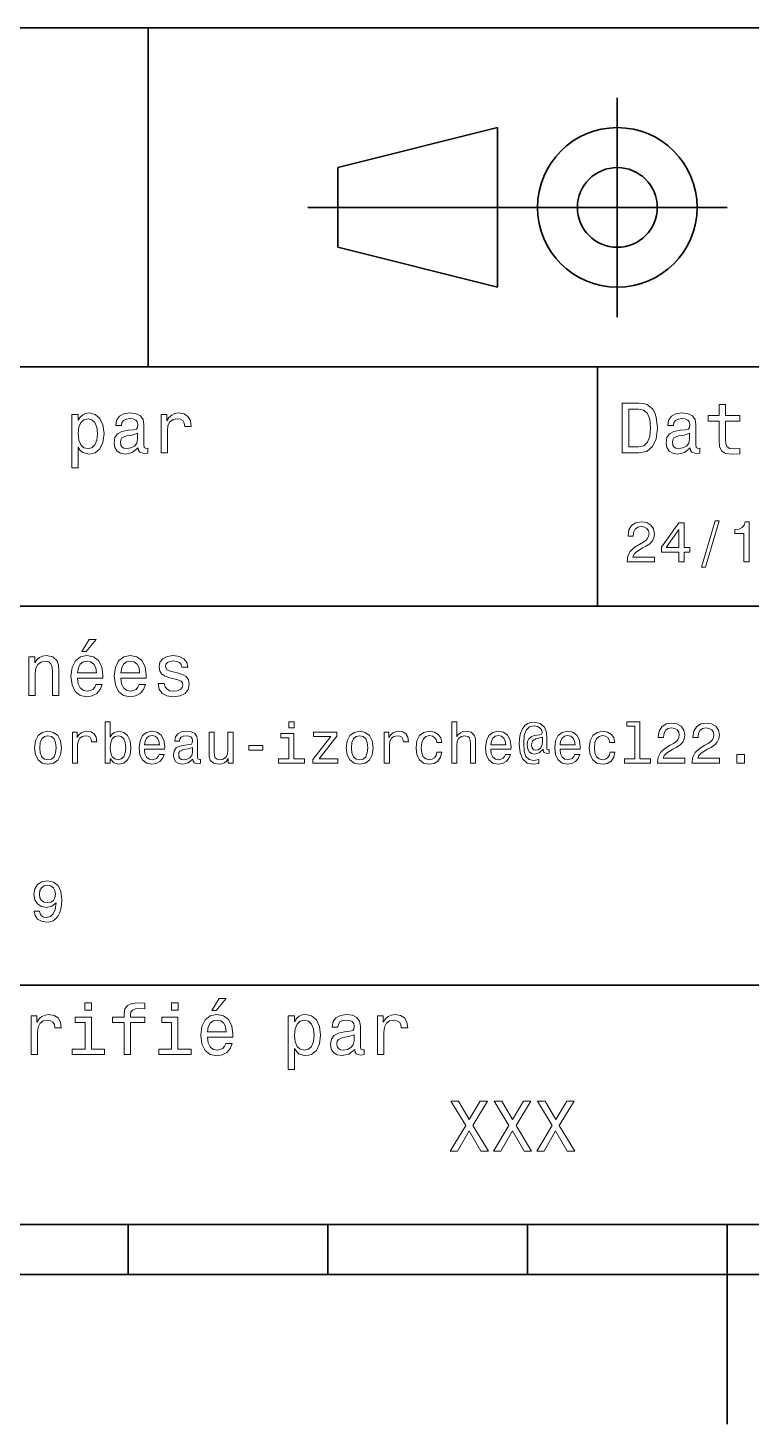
# Model space of a CAD drawing. Extents: x 0 to 297, y 0 to 210.
# Drawn here: x 113.5 to 149.7, y 0 to 70 of the extents above; entities that cross this region are included whole.
import ezdxf

# ---------------------------------------------------------------- set-up
doc = ezdxf.new("R2010")
doc.units = 0

msp = doc.modelspace()

# ---------------------------------------------------------------- linework, layer by layer
at = {"color": 7, "lineweight": 35}
for p, q in [((97, 70), (287, 70)), ((127.5, 61), (148.5, 61)), ((97, 53), (162, 53)), ((97, 41), (162, 41)), ((97, 22), (162, 22)), ((10, 10), (287, 10)), ((97, 10), (287, 10)), ((98.5, 7.5), (198.5, 7.5))]:
    msp.add_line(p, q, dxfattribs=at)
at = {"color": 7, "lineweight": 35, "ltscale": 0.425}
msp.add_line((119.5, 53), (119.5, 70), dxfattribs=at)
at = {"color": 7, "lineweight": 35, "ltscale": 0.275}
msp.add_line((143, 55.5), (143, 66.5), dxfattribs=at)
at = {"color": 7, "lineweight": 35, "ltscale": 0.206155}
for p, q in [((129, 63), (137, 65)), ((137, 57), (129, 59))]:
    msp.add_line(p, q, dxfattribs=at)
at = {"color": 7, "lineweight": 35, "ltscale": 0.2}
msp.add_line((137, 65), (137, 57), dxfattribs=at)
at = {"color": 7, "lineweight": 35, "ltscale": 0.1}
msp.add_line((129, 59), (129, 63), dxfattribs=at)
at = {"color": 7, "lineweight": 35, "ltscale": 0.3}
msp.add_line((142, 41), (142, 53), dxfattribs=at)
at = {"color": 7, "lineweight": 35, "ltscale": 0.0625}
for p, q in [((118.5, 10), (118.5, 7.5)), ((128.5, 10), (128.5, 7.5)), ((138.5, 10), (138.5, 7.5))]:
    msp.add_line(p, q, dxfattribs=at)
at = {"color": 7, "lineweight": 35, "ltscale": 0.25}
msp.add_line((148.5, 10), (148.5, 0), dxfattribs=at)
at = {"color": 7, "lineweight": 13}
for points in [[(144.080688, 51.190563), (143.248566, 51.190563), (143.248566, 48.690563), (144.080688, 48.690563), (144.473343, 48.769814), (144.765137, 49.011169), (144.945251, 49.40382), (145.010086, 49.940563), (144.952454, 50.488113), (144.880402, 50.70425), (144.779541, 50.877163), (144.487747, 51.111313), (144.296829, 51.168949)], [(148.100861, 50.289986), (148.100861, 49.320965), (148.122482, 49.007565), (148.223343, 48.791428), (148.425079, 48.665348), (148.767288, 48.62212), (149.141937, 48.640129), (149.141937, 48.913906), (148.868149, 48.892292), (148.619598, 48.921112), (148.486313, 49.011169), (148.42868, 49.162464), (148.417862, 49.375), (148.417862, 50.289986), (149.141937, 50.289986), (149.141937, 50.560158), (148.417862, 50.560158), (148.417862, 51.125721), (148.100861, 51.125721), (148.100861, 50.560158), (147.553314, 50.560158), (147.553314, 50.289986)], [(115.986313, 50.326012), (115.986313, 50.625), (115.669312, 50.625), (115.669312, 47.941284), (115.986313, 47.941284), (115.986313, 48.98595), (116.097984, 48.816643), (116.22406, 48.704971), (116.541069, 48.62212), (116.843658, 48.690563), (117.081413, 48.895893), (117.236313, 49.2201), (117.293945, 49.659584), (117.236313, 50.095463), (117.081413, 50.41967), (116.843658, 50.621399), (116.541069, 50.693443), (116.368156, 50.671829), (116.220459, 50.603386), (116.094383, 50.488113)], [(116.48703, 48.9067), (116.274498, 48.953533), (116.119598, 49.097622), (116.022339, 49.331772), (115.989914, 49.659584), (116.022339, 49.983791), (116.119598, 50.217941), (116.274498, 50.358429), (116.48703, 50.408863), (116.681557, 50.358429), (116.836456, 50.21434), (116.933716, 49.98019), (116.969742, 49.659584), (116.933716, 49.335377), (116.836456, 49.097622), (116.681557, 48.953533)], [(119.005043, 48.942726), (119.005043, 48.931919), (119.023056, 48.809441), (119.077087, 48.722984), (119.304031, 48.654541), (119.480545, 48.683357), (119.480545, 48.928314), (119.4049, 48.917507), (119.304031, 48.96434), (119.286026, 49.108429), (119.286026, 50.109871), (119.242798, 50.365635), (119.116714, 50.54575), (118.896973, 50.65382), (118.587173, 50.693443), (118.284584, 50.650219), (118.061241, 50.52774), (117.920746, 50.336815), (117.873917, 50.084656), (117.873917, 50.063042), (118.158501, 50.063042), (118.183716, 50.21434), (118.26297, 50.322407), (118.392654, 50.387249), (118.57637, 50.412464), (118.752884, 50.394455), (118.878967, 50.34042), (118.954613, 50.246758), (118.979828, 50.117077), (118.965416, 49.965778), (118.907784, 49.890129), (118.763687, 49.854107), (118.493515, 49.825291), (118.183716, 49.760448), (117.963974, 49.645176), (117.834297, 49.465057), (117.79467, 49.19849), (117.830688, 48.960735), (117.942368, 48.784222), (118.122482, 48.67255), (118.37104, 48.632927), (118.706055, 48.708576)], [(120.143372, 48.690563), (120.460373, 48.690563), (120.460373, 49.796471), (120.492798, 50.063042), (120.590057, 50.253963), (120.748558, 50.369236), (120.961098, 50.408863), (121.119598, 50.383648), (121.238472, 50.3116), (121.310516, 50.189121), (121.335739, 50.023415), (121.656342, 50.023415), (121.613113, 50.315205), (121.49424, 50.524136), (121.296112, 50.650219), (121.02594, 50.693443), (120.842224, 50.664627), (120.683716, 50.592579), (120.543228, 50.4701), (120.431557, 50.304398), (120.431557, 50.625), (120.143372, 50.625)], [(144.055481, 50.891571), (144.329254, 50.837536), (144.516571, 50.671829), (144.628235, 50.376442), (144.664261, 49.940563), (144.624634, 49.519093), (144.51297, 49.223705), (144.322052, 49.047192), (144.055481, 48.989555), (143.583572, 48.989555), (143.583572, 50.891571)], [(146.656342, 48.942726), (146.656342, 48.931919), (146.674347, 48.809441), (146.728394, 48.722984), (146.955338, 48.654541), (147.131851, 48.683357), (147.131851, 48.928314), (147.056198, 48.917507), (146.955338, 48.96434), (146.937317, 49.108429), (146.937317, 50.109871), (146.894089, 50.365635), (146.768005, 50.54575), (146.548264, 50.65382), (146.23848, 50.693443), (145.935883, 50.650219), (145.71254, 50.52774), (145.572052, 50.336815), (145.525223, 50.084656), (145.525223, 50.063042), (145.809799, 50.063042), (145.835022, 50.21434), (145.914261, 50.322407), (146.043945, 50.387249), (146.227661, 50.412464), (146.404175, 50.394455), (146.530258, 50.34042), (146.605911, 50.246758), (146.631119, 50.117077), (146.616714, 49.965778), (146.559082, 49.890129), (146.414978, 49.854107), (146.144806, 49.825291), (145.835022, 49.760448), (145.61528, 49.645176), (145.485596, 49.465057), (145.445969, 49.19849), (145.481995, 48.960735), (145.593658, 48.784222), (145.773773, 48.67255), (146.022339, 48.632927), (146.357346, 48.708576)], [(118.969025, 49.367798), (118.925797, 49.180477), (118.810516, 49.036385), (118.637611, 48.942726), (118.425072, 48.910305), (118.288185, 48.928314), (118.190926, 48.98595), (118.129684, 49.086815), (118.111671, 49.227306), (118.126083, 49.353386), (118.183716, 49.443443), (118.414268, 49.544312), (118.706055, 49.587536), (118.969025, 49.673992)], [(146.620316, 49.367798), (146.577087, 49.180477), (146.461823, 49.036385), (146.28891, 48.942726), (146.07637, 48.910305), (145.939484, 48.928314), (145.842224, 48.98595), (145.780975, 49.086815), (145.76297, 49.227306), (145.777374, 49.353386), (145.835022, 49.443443), (146.065567, 49.544312), (146.357346, 49.587536), (146.620316, 49.673992)], [(143.489914, 43.224785), (144.864563, 43.224785), (144.864563, 43.472622), (143.778107, 43.472622), (143.838623, 43.60807), (143.942368, 43.720463), (144.262253, 43.925072), (144.432281, 44.011528), (144.622482, 44.135448), (144.757935, 44.279541), (144.835739, 44.44957), (144.864563, 44.642651), (144.815567, 44.884727), (144.680115, 45.074928), (144.472626, 45.195965), (144.20462, 45.239193), (143.927963, 45.190201), (143.71759, 45.054756), (143.582138, 44.838619), (143.536026, 44.553314), (143.536026, 44.51297), (143.798279, 44.51297), (143.798279, 44.536022), (143.824219, 44.731991), (143.902023, 44.876083), (144.02594, 44.9683), (144.190201, 45), (144.357361, 44.971184), (144.481277, 44.899136), (144.561966, 44.786743), (144.59079, 44.645535), (144.570602, 44.51297), (144.515854, 44.400578), (144.42363, 44.302593), (144.296829, 44.216141), (144.126801, 44.12392), (143.844391, 43.945248), (143.645538, 43.755043), (143.52739, 43.524498), (143.489914, 43.233429)], [(146.086456, 43.224785), (146.345825, 43.224785), (146.345825, 43.720463), (146.631134, 43.720463), (146.631134, 43.951008), (146.345825, 43.951008), (146.345825, 45.181557), (146.083572, 45.181557), (145.207504, 43.974064), (145.207504, 43.720463), (146.086456, 43.720463)], [(145.44957, 43.951008), (146.086456, 44.847263), (146.086456, 43.951008)], [(147.213257, 42.956772), (147.412109, 42.956772), (148.109512, 45.279541), (147.907791, 45.279541)], [(149.345825, 43.224785), (149.608078, 43.224785), (149.608078, 45.239193), (149.412109, 45.239193), (149.360229, 45.0634), (149.256485, 44.945248), (149.097992, 44.876083), (148.878967, 44.853027), (148.878967, 44.648415), (149.345825, 44.648415)], [(116.184441, 38.728386), (116.396973, 38.728386), (116.897697, 39.340778), (116.54467, 39.340778)], [(113.51873, 36.530979), (113.835732, 36.530979), (113.835732, 37.647694), (113.868156, 37.903458), (113.972626, 38.090778), (114.134727, 38.206051), (114.350861, 38.249279), (114.523773, 38.213257), (114.631844, 38.115993), (114.685883, 37.953888), (114.703888, 37.737751), (114.703888, 36.530979), (115.020889, 36.530979), (115.020889, 37.802593), (115.006485, 38.058357), (114.941643, 38.270893), (114.729111, 38.465416), (114.39769, 38.533859), (114.213974, 38.508644), (114.059082, 38.440201), (113.925789, 38.324928), (113.821327, 38.170029), (113.821327, 38.465416), (113.51873, 38.465416)], [(115.964699, 37.406338), (117.232712, 37.406338), (117.236313, 37.554035), (117.178673, 37.9683), (117.020172, 38.278099), (116.768013, 38.465416), (116.432999, 38.533859), (116.105186, 38.461815), (115.853027, 38.260086), (115.690918, 37.932278), (115.633286, 37.5), (115.687317, 37.056915), (115.849426, 36.732708), (116.097984, 36.530979), (116.422188, 36.462536), (116.703171, 36.509365), (116.933716, 36.631844), (117.103027, 36.826366), (117.200287, 37.085735), (116.886887, 37.085735), (116.822044, 36.941643), (116.728386, 36.833572), (116.461815, 36.747116), (116.256485, 36.786743), (116.101585, 36.912823), (116.000717, 37.118156), (115.964699, 37.395531)], [(118.133286, 37.406338), (119.401299, 37.406338), (119.4049, 37.554035), (119.34726, 37.9683), (119.188766, 38.278099), (118.9366, 38.465416), (118.601585, 38.533859), (118.273773, 38.461815), (118.021614, 38.260086), (117.859512, 37.932278), (117.801872, 37.5), (117.855911, 37.056915), (118.018013, 36.732708), (118.266571, 36.530979), (118.590775, 36.462536), (118.871758, 36.509365), (119.10231, 36.631844), (119.271614, 36.826366), (119.368881, 37.085735), (119.055481, 37.085735), (118.990631, 36.941643), (118.896973, 36.833572), (118.630402, 36.747116), (118.425072, 36.786743), (118.270172, 36.912823), (118.169312, 37.118156), (118.133286, 37.395531)], [(120.971901, 37.658501), (120.66571, 37.730545), (120.438766, 37.8134), (120.363113, 37.982708), (120.384727, 38.101585), (120.460373, 38.188038), (120.582855, 38.242073), (120.759369, 38.263687), (120.92868, 38.242073), (121.061966, 38.177231), (121.148415, 38.079971), (121.184441, 37.950287), (121.49424, 37.950287), (121.49424, 37.957493), (121.440201, 38.191643), (121.292511, 38.375359), (121.061966, 38.490635), (120.759369, 38.533859), (120.453171, 38.490635), (120.229828, 38.371758), (120.08934, 38.195244), (120.046112, 37.971901), (120.078529, 37.755764), (120.179398, 37.604465), (120.3451, 37.496399), (120.586456, 37.42075), (120.939484, 37.334293), (121.155624, 37.244236), (121.213257, 37.172188), (121.234871, 37.064121), (121.202454, 36.930836), (121.115997, 36.829971), (120.97551, 36.765129), (120.788185, 36.743515), (120.590057, 36.765129), (120.445969, 36.840778), (120.348709, 36.963257), (120.309082, 37.132565), (120.002884, 37.132565), (120.053314, 36.844379), (120.201012, 36.635445), (120.435158, 36.509365), (120.759369, 36.462536), (121.097984, 36.509365), (121.346542, 36.635445), (121.497841, 36.837173), (121.551872, 37.100143), (121.512253, 37.327087), (121.400574, 37.481987), (121.216858, 37.582851)], [(115.964699, 37.672909), (116.004318, 37.921471), (116.101585, 38.105186), (116.249283, 38.216858), (116.443802, 38.256485), (116.634727, 38.216858), (116.782425, 38.105186), (116.872482, 37.921471), (116.9049, 37.672909)], [(118.133286, 37.672909), (118.172913, 37.921471), (118.270172, 38.105186), (118.41787, 38.216858), (118.612396, 38.256485), (118.803314, 38.216858), (118.951012, 38.105186), (119.041069, 37.921471), (119.073486, 37.672909)], [(117.593658, 33.374638), (117.780975, 33.152737), (118.03746, 33.080688), (118.279541, 33.135445), (118.472626, 33.299709), (118.593658, 33.561958), (118.639771, 33.91066), (118.593658, 34.259365), (118.469742, 34.51873), (118.279541, 34.680115), (118.03746, 34.737751), (117.783859, 34.662823), (117.680115, 34.570602), (117.593658, 34.446682), (117.593658, 35.204609), (117.340057, 35.204609), (117.340057, 33.135445), (117.593658, 33.135445)], [(126.812683, 35.204609), (126.54467, 35.204609), (126.54467, 34.916424), (126.812683, 34.916424)], [(134.703171, 33.135445), (134.956772, 33.135445), (134.956772, 34.028816), (134.982712, 34.233429), (135.066284, 34.383282), (135.195969, 34.475502), (135.368881, 34.510086), (135.507202, 34.481266), (135.593658, 34.403458), (135.636902, 34.273773), (135.651306, 34.100861), (135.651306, 33.135445), (135.904907, 33.135445), (135.904907, 34.152737), (135.893372, 34.357346), (135.841507, 34.527374), (135.671478, 34.682995), (135.406342, 34.737751), (135.262253, 34.717579), (135.138336, 34.662823), (135.034592, 34.576366), (134.956772, 34.45821), (134.956772, 35.204609), (134.703171, 35.204609)], [(139.587906, 33.645531), (139.587906, 33.812679), (139.541794, 33.804031), (139.48703, 33.824203), (139.469742, 33.884724), (139.469742, 34.357346), (139.446686, 34.691639), (139.354477, 34.93948), (139.138336, 35.123917), (138.835739, 35.190201), (138.659943, 35.172909), (138.510101, 35.121037), (138.380402, 35.03458), (138.276672, 34.913544), (138.195969, 34.760803), (138.138336, 34.573486), (138.10376, 34.348701), (138.092224, 34.0951), (138.132568, 33.648415), (138.262253, 33.331409), (138.478394, 33.141209), (138.786743, 33.080688), (139.069168, 33.126801), (139.069168, 33.317001), (138.821335, 33.270893), (138.582138, 33.319881), (138.423645, 33.478386), (138.337189, 33.746395), (138.311249, 34.135445), (138.340057, 34.515846), (138.438049, 34.786743), (138.596542, 34.951008), (138.827087, 35.00576), (139.002884, 34.97406), (139.132568, 34.899132), (139.213257, 34.786743), (139.242081, 34.657059), (139.210388, 34.593658), (139.123932, 34.564838), (138.841507, 34.52161), (138.685883, 34.45821), (138.573486, 34.360229), (138.507202, 34.224781), (138.48703, 34.046108), (138.51297, 33.853024), (138.585022, 33.708931), (138.703171, 33.619595), (138.858795, 33.590775), (139.086456, 33.651295), (139.279541, 33.841496), (139.279541, 33.824203), (139.325653, 33.671467), (139.484161, 33.625359)], [(143.881851, 34.991352), (143.881851, 33.348701), (143.360229, 33.348701), (143.360229, 33.135445), (144.65419, 33.135445), (144.65419, 33.348701), (144.135452, 33.348701), (144.135452, 35.204609), (143.484161, 35.204609), (143.484161, 34.991352)], [(145.005768, 33.135445), (146.380417, 33.135445), (146.380417, 33.383282), (145.293961, 33.383282), (145.354477, 33.51873), (145.458221, 33.631123), (145.778107, 33.835732), (145.948135, 33.922188), (146.138336, 34.046108), (146.273788, 34.190201), (146.351593, 34.360229), (146.380417, 34.55331), (146.331421, 34.795387), (146.195969, 34.985588), (145.98848, 35.106625), (145.720474, 35.149853), (145.443817, 35.100861), (145.233429, 34.965416), (145.097992, 34.749279), (145.05188, 34.463974), (145.05188, 34.42363), (145.314133, 34.42363), (145.314133, 34.446682), (145.340057, 34.642651), (145.417877, 34.786743), (145.541794, 34.87896), (145.706055, 34.91066), (145.873199, 34.881844), (145.997131, 34.809795), (146.07782, 34.697403), (146.106628, 34.556194), (146.086456, 34.42363), (146.031708, 34.311237), (145.939484, 34.213253), (145.812683, 34.126801), (145.642654, 34.03458), (145.360229, 33.855907), (145.161392, 33.665703), (145.043243, 33.435158), (145.005768, 33.144089)], [(146.740646, 33.135445), (148.11528, 33.135445), (148.11528, 33.383282), (147.028824, 33.383282), (147.089355, 33.51873), (147.193085, 33.631123), (147.51297, 33.835732), (147.683014, 33.922188), (147.873199, 34.046108), (148.008652, 34.190201), (148.086456, 34.360229), (148.11528, 34.55331), (148.066284, 34.795387), (147.930847, 34.985588), (147.723358, 35.106625), (147.455338, 35.149853), (147.17868, 35.100861), (146.968307, 34.965416), (146.832855, 34.749279), (146.786743, 34.463974), (146.786743, 34.42363), (147.048996, 34.42363), (147.048996, 34.446682), (147.074936, 34.642651), (147.15274, 34.786743), (147.276672, 34.87896), (147.440933, 34.91066), (147.608078, 34.881844), (147.731995, 34.809795), (147.812683, 34.697403), (147.841507, 34.556194), (147.821335, 34.42363), (147.766571, 34.311237), (147.674362, 34.213253), (147.547562, 34.126801), (147.377533, 34.03458), (147.095108, 33.855907), (146.896271, 33.665703), (146.778107, 33.435158), (146.740646, 33.144089)], [(113.809799, 33.90778), (113.855904, 33.556194), (113.988472, 33.296829), (114.198845, 33.135445), (114.481262, 33.080688), (114.760803, 33.135445), (114.971176, 33.293945), (115.103745, 33.55331), (115.15274, 33.90778), (115.103745, 34.259365), (114.971176, 34.52161), (114.760803, 34.680115), (114.481262, 34.737751), (114.198845, 34.680115), (113.988472, 34.51873), (113.855904, 34.259365)], [(114.06916, 33.91066), (114.0951, 34.170029), (114.175789, 34.357346), (114.305473, 34.472622), (114.481262, 34.512966), (114.654175, 34.472622), (114.783859, 34.360229), (114.864548, 34.170029), (114.893372, 33.91066), (114.864548, 33.648415), (114.783859, 33.45821), (114.654175, 33.342937), (114.481262, 33.305473), (114.305473, 33.342937), (114.175789, 33.45821), (114.0951, 33.648415)], [(115.714691, 33.135445), (115.9683, 33.135445), (115.9683, 34.020172), (115.994232, 34.233429), (116.072044, 34.386166), (116.198845, 34.478386), (116.368874, 34.510086), (116.495674, 34.48991), (116.590775, 34.432274), (116.648415, 34.334293), (116.668587, 34.201729), (116.925072, 34.201729), (116.890488, 34.435158), (116.795387, 34.602303), (116.636887, 34.703167), (116.420746, 34.737751), (116.273773, 34.714695), (116.146973, 34.657059), (116.034576, 34.559074), (115.945244, 34.42651), (115.945244, 34.682995), (115.714691, 34.682995)], [(118.380402, 33.91066), (118.351585, 33.651295), (118.273773, 33.461094), (118.149857, 33.345818), (117.994232, 33.308353), (117.824203, 33.345818), (117.700287, 33.461094), (117.622475, 33.648415), (117.596542, 33.91066), (117.622475, 34.170029), (117.700287, 34.357346), (117.824203, 34.469738), (117.994232, 34.510086), (118.149857, 34.469738), (118.273773, 34.354465), (118.351585, 34.167145)], [(119.311241, 33.835732), (120.325645, 33.835732), (120.328529, 33.953888), (120.282425, 34.285301), (120.155617, 34.533138), (119.953888, 34.682995), (119.685883, 34.737751), (119.42363, 34.680115), (119.221901, 34.51873), (119.092216, 34.256481), (119.046112, 33.91066), (119.08934, 33.556194), (119.219017, 33.296829), (119.41787, 33.135445), (119.677231, 33.080688), (119.902016, 33.118153), (120.086456, 33.216137), (120.221901, 33.371758), (120.299713, 33.57925), (120.048988, 33.57925), (119.997116, 33.463974), (119.922188, 33.377518), (119.708931, 33.308353), (119.54467, 33.340057), (119.420746, 33.440922), (119.340057, 33.605186), (119.311241, 33.827087)], [(119.311241, 34.048988), (119.342941, 34.247837), (119.420746, 34.39481), (119.538902, 34.484146), (119.694527, 34.515846), (119.84726, 34.484146), (119.965416, 34.39481), (120.03746, 34.247837), (120.0634, 34.048988)], [(121.743515, 33.337173), (121.743515, 33.328529), (121.757927, 33.230545), (121.801155, 33.161381), (121.982712, 33.106625), (122.123917, 33.129681), (122.123917, 33.325645), (122.0634, 33.317001), (121.982712, 33.354465), (121.9683, 33.469738), (121.9683, 34.270893), (121.933716, 34.475502), (121.832855, 34.619595), (121.657059, 34.706051), (121.409225, 34.737751), (121.167145, 34.703167), (120.988472, 34.605186), (120.876083, 34.452446), (120.838615, 34.250717), (120.838615, 34.233429), (121.066284, 34.233429), (121.086456, 34.354465), (121.149857, 34.440922), (121.253601, 34.492794), (121.400574, 34.512966), (121.541786, 34.498558), (121.642654, 34.45533), (121.703171, 34.380402), (121.723343, 34.276653), (121.711815, 34.155617), (121.66571, 34.0951), (121.55043, 34.06628), (121.33429, 34.043224), (121.086456, 33.991352), (120.91066, 33.899132), (120.806915, 33.755043), (120.775215, 33.541786), (120.804031, 33.351582), (120.893372, 33.210373), (121.03746, 33.121037), (121.236313, 33.089336), (121.504318, 33.149853)], [(123.752167, 34.682995), (123.498558, 34.682995), (123.498558, 33.789623), (123.469742, 33.58213), (123.386169, 33.432274), (123.256485, 33.340057), (123.086456, 33.311237), (122.951012, 33.334293), (122.864555, 33.403458), (122.815567, 33.52161), (122.804031, 33.688759), (122.804031, 34.682995), (122.55043, 34.682995), (122.55043, 33.665703), (122.559082, 33.461094), (122.613831, 33.291065), (122.780983, 33.135445), (123.048996, 33.080688), (123.193085, 33.100864), (123.317001, 33.152737), (123.42363, 33.242073), (123.510086, 33.371758), (123.510086, 33.135445), (123.752167, 33.135445)], [(126.804039, 33.348701), (126.804039, 34.631123), (126.15274, 34.631123), (126.15274, 34.414982), (126.55043, 34.414982), (126.55043, 33.348701), (126.0317, 33.348701), (126.0317, 33.135445), (127.328529, 33.135445), (127.328529, 33.348701)], [(128.645538, 34.469738), (127.743515, 33.328529), (127.743515, 33.135445), (128.997116, 33.135445), (128.997116, 33.348701), (128.0634, 33.348701), (128.956772, 34.48703), (128.956772, 34.682995), (127.786743, 34.682995), (127.786743, 34.469738)], [(129.42363, 33.90778), (129.469742, 33.556194), (129.60231, 33.296829), (129.812683, 33.135445), (130.095108, 33.080688), (130.374634, 33.135445), (130.585022, 33.293945), (130.71759, 33.55331), (130.766571, 33.90778), (130.71759, 34.259365), (130.585022, 34.52161), (130.374634, 34.680115), (130.095108, 34.737751), (129.812683, 34.680115), (129.60231, 34.51873), (129.469742, 34.259365)], [(129.682999, 33.91066), (129.708939, 34.170029), (129.789627, 34.357346), (129.919312, 34.472622), (130.095108, 34.512966), (130.268005, 34.472622), (130.397705, 34.360229), (130.478394, 34.170029), (130.507202, 33.91066), (130.478394, 33.648415), (130.397705, 33.45821), (130.268005, 33.342937), (130.095108, 33.305473), (129.919312, 33.342937), (129.789627, 33.45821), (129.708939, 33.648415)], [(131.328537, 33.135445), (131.582138, 33.135445), (131.582138, 34.020172), (131.608078, 34.233429), (131.685883, 34.386166), (131.812683, 34.478386), (131.982712, 34.510086), (132.109512, 34.48991), (132.20462, 34.432274), (132.262253, 34.334293), (132.282425, 34.201729), (132.53891, 34.201729), (132.504333, 34.435158), (132.409225, 34.602303), (132.250732, 34.703167), (132.034576, 34.737751), (131.887604, 34.714695), (131.760803, 34.657059), (131.648422, 34.559074), (131.559082, 34.42651), (131.559082, 34.682995), (131.328537, 34.682995)], [(133.953888, 34.170029), (134.20462, 34.170029), (134.15274, 34.400574), (134.028824, 34.58213), (133.835739, 34.694523), (133.585022, 34.737751), (133.308365, 34.680115), (133.097992, 34.51873), (132.965424, 34.256481), (132.919312, 33.904896), (132.96254, 33.556194), (133.092224, 33.296829), (133.296829, 33.135445), (133.57637, 33.080688), (133.824219, 33.123917), (134.017303, 33.244953), (134.149857, 33.435158), (134.207489, 33.688759), (133.965424, 33.688759), (133.922195, 33.527374), (133.841507, 33.406338), (133.726227, 33.331409), (133.585022, 33.308353), (133.409225, 33.345818), (133.282425, 33.461094), (133.20462, 33.648415), (133.17868, 33.913544), (133.20462, 34.172909), (133.285309, 34.360229), (133.414993, 34.475502), (133.585022, 34.515846), (133.734879, 34.48991), (133.84726, 34.42363), (133.922195, 34.314117)], [(136.659943, 33.835732), (137.674362, 33.835732), (137.677246, 33.953888), (137.631134, 34.285301), (137.504333, 34.533138), (137.302597, 34.682995), (137.034592, 34.737751), (136.772339, 34.680115), (136.570618, 34.51873), (136.440933, 34.256481), (136.394821, 33.91066), (136.438049, 33.556194), (136.567734, 33.296829), (136.766571, 33.135445), (137.02594, 33.080688), (137.250732, 33.118153), (137.435165, 33.216137), (137.570618, 33.371758), (137.648422, 33.57925), (137.397705, 33.57925), (137.345825, 33.463974), (137.270905, 33.377518), (137.057648, 33.308353), (136.893372, 33.340057), (136.769455, 33.440922), (136.688766, 33.605186), (136.659943, 33.827087)], [(136.659943, 34.048988), (136.69165, 34.247837), (136.769455, 34.39481), (136.887619, 34.484146), (137.043228, 34.515846), (137.195969, 34.484146), (137.314117, 34.39481), (137.386169, 34.247837), (137.412109, 34.048988)], [(139.253601, 34.190201), (139.224792, 34.011524), (139.15274, 33.884724), (139.043228, 33.806915), (138.913544, 33.783859), (138.824219, 33.798267), (138.760818, 33.850143), (138.720459, 33.936596), (138.708939, 34.057636), (138.757935, 34.256481), (138.925079, 34.360229), (139.253601, 34.440922)], [(140.129684, 33.835732), (141.144104, 33.835732), (141.146973, 33.953888), (141.100876, 34.285301), (140.974075, 34.533138), (140.772339, 34.682995), (140.504333, 34.737751), (140.242081, 34.680115), (140.040344, 34.51873), (139.910675, 34.256481), (139.864563, 33.91066), (139.907791, 33.556194), (140.037476, 33.296829), (140.236313, 33.135445), (140.495682, 33.080688), (140.720459, 33.118153), (140.904907, 33.216137), (141.040344, 33.371758), (141.118164, 33.57925), (140.867447, 33.57925), (140.815567, 33.463974), (140.740631, 33.377518), (140.52739, 33.308353), (140.363113, 33.340057), (140.239197, 33.440922), (140.158508, 33.605186), (140.129684, 33.827087)], [(140.129684, 34.048988), (140.161392, 34.247837), (140.239197, 34.39481), (140.357361, 34.484146), (140.51297, 34.515846), (140.66571, 34.484146), (140.783875, 34.39481), (140.855911, 34.247837), (140.881851, 34.048988)], [(142.62825, 34.170029), (142.878967, 34.170029), (142.827087, 34.400574), (142.703186, 34.58213), (142.510101, 34.694523), (142.259369, 34.737751), (141.982712, 34.680115), (141.772339, 34.51873), (141.639771, 34.256481), (141.593658, 33.904896), (141.636902, 33.556194), (141.766571, 33.296829), (141.971191, 33.135445), (142.250732, 33.080688), (142.498566, 33.123917), (142.69165, 33.244953), (142.824219, 33.435158), (142.881851, 33.688759), (142.639771, 33.688759), (142.596558, 33.527374), (142.515854, 33.406338), (142.400589, 33.331409), (142.259369, 33.308353), (142.083588, 33.345818), (141.956787, 33.461094), (141.878967, 33.648415), (141.853027, 33.913544), (141.878967, 34.172909), (141.959656, 34.360229), (142.08934, 34.475502), (142.259369, 34.515846), (142.409225, 34.48991), (142.521622, 34.42363), (142.596558, 34.314117)], [(121.714699, 33.677231), (121.680115, 33.527374), (121.587898, 33.412102), (121.44957, 33.337173), (121.279541, 33.311237), (121.170029, 33.325645), (121.092216, 33.371758), (121.043228, 33.452446), (121.028816, 33.564838), (121.040344, 33.665703), (121.086456, 33.737751), (121.270889, 33.818443), (121.504318, 33.853024), (121.714699, 33.922188)], [(124.541786, 33.795387), (125.239197, 33.795387), (125.239197, 34.023052), (124.541786, 34.023052)], [(148.979828, 33.135445), (149.377533, 33.135445), (149.377533, 33.564838), (148.979828, 33.564838)], [(113.789627, 25.720463), (113.832855, 25.492796), (113.956772, 25.317003), (114.15274, 25.207495), (114.412102, 25.167149), (114.58213, 25.187321), (114.734871, 25.239195), (114.864548, 25.328531), (114.97406, 25.455332), (115.060516, 25.613834), (115.123917, 25.809799), (115.161385, 26.034584), (115.175789, 26.293949), (115.126801, 26.700289), (114.985588, 26.99712), (114.760803, 27.175793), (114.452446, 27.239193), (114.170029, 27.187321), (113.956772, 27.048992), (113.818443, 26.835735), (113.772331, 26.567724), (113.818443, 26.291067), (113.953888, 26.080692), (114.155617, 25.948128), (114.412102, 25.9049), (114.682999, 25.959656), (114.887604, 26.126802), (114.841499, 25.806917), (114.749283, 25.579252), (114.60807, 25.443806), (114.414986, 25.400578), (114.265129, 25.42075), (114.155617, 25.48415), (114.083572, 25.585016), (114.054756, 25.720463)], [(114.051872, 26.570606), (114.080688, 26.749281), (114.161385, 26.890491), (114.288185, 26.979828), (114.452446, 27.011528), (114.622475, 26.979828), (114.752159, 26.890491), (114.832855, 26.752163), (114.864548, 26.573488), (114.832855, 26.391932), (114.752159, 26.256485), (114.619598, 26.172913), (114.443802, 26.144093), (114.285301, 26.172913), (114.161385, 26.256485), (114.080688, 26.38905)], [(116.667145, 21.117435), (116.33213, 21.117435), (116.33213, 20.757204), (116.667145, 20.757204)], [(118.295387, 20.130404), (118.295387, 18.530979), (118.612396, 18.530979), (118.612396, 20.130404), (119.332855, 20.130404), (119.332855, 20.400576), (118.612396, 20.400576), (118.612396, 20.519451), (118.637611, 20.663544), (118.720459, 20.760807), (118.860954, 20.818443), (119.062683, 20.840057), (119.332855, 20.825647), (119.332855, 21.099422), (118.990631, 21.117435), (118.680832, 21.085014), (118.464699, 20.987751), (118.335014, 20.818443), (118.295387, 20.577089), (118.295387, 20.400576), (117.715424, 20.400576), (117.715424, 20.130404)], [(121.004326, 21.117435), (120.669312, 21.117435), (120.669312, 20.757204), (121.004326, 20.757204)], [(122.690201, 20.728386), (122.90274, 20.728386), (123.403458, 21.340778), (123.05043, 21.340778)], [(113.637604, 18.530979), (113.954613, 18.530979), (113.954613, 19.636887), (113.98703, 19.903458), (114.08429, 20.094379), (114.242798, 20.209654), (114.45533, 20.249279), (114.613831, 20.224062), (114.732712, 20.152016), (114.804756, 20.029537), (114.829971, 19.863832), (115.150574, 19.863832), (115.107346, 20.155619), (114.988472, 20.364553), (114.790344, 20.490633), (114.520172, 20.533861), (114.336456, 20.505043), (114.177956, 20.432997), (114.03746, 20.310518), (113.925789, 20.144812), (113.925789, 20.465418), (113.637604, 20.465418)], [(116.656342, 18.79755), (116.656342, 20.400576), (115.842216, 20.400576), (115.842216, 20.130404), (116.33934, 20.130404), (116.33934, 18.79755), (115.690918, 18.79755), (115.690918, 18.530979), (117.311958, 18.530979), (117.311958, 18.79755)], [(120.993515, 18.79755), (120.993515, 20.400576), (120.179398, 20.400576), (120.179398, 20.130404), (120.676514, 20.130404), (120.676514, 18.79755), (120.028099, 18.79755), (120.028099, 18.530979), (121.649139, 18.530979), (121.649139, 18.79755)], [(122.470459, 19.40634), (123.73848, 19.40634), (123.742081, 19.554033), (123.684441, 19.9683), (123.52594, 20.278097), (123.273773, 20.465418), (122.938766, 20.533861), (122.610954, 20.461815), (122.358795, 20.260086), (122.196686, 19.932276), (122.139053, 19.5), (122.193085, 19.056915), (122.355194, 18.732708), (122.603745, 18.530979), (122.927956, 18.462536), (123.208939, 18.509365), (123.439484, 18.631844), (123.608795, 18.826368), (123.706055, 19.085733), (123.392654, 19.085733), (123.327812, 18.941643), (123.234154, 18.833572), (122.967583, 18.747118), (122.762253, 18.786743), (122.607353, 18.912823), (122.506485, 19.118155), (122.470459, 19.395533)], [(126.829254, 20.166426), (126.829254, 20.465418), (126.512253, 20.465418), (126.512253, 17.7817), (126.829254, 17.7817), (126.829254, 18.826368), (126.940926, 18.657061), (127.067009, 18.545389), (127.38401, 18.462536), (127.6866, 18.530979), (127.924355, 18.736311), (128.079254, 19.060518), (128.136887, 19.5), (128.079254, 19.935879), (127.924355, 20.260086), (127.6866, 20.461815), (127.38401, 20.533861), (127.211098, 20.512247), (127.0634, 20.443804), (126.937325, 20.328529)], [(129.847992, 18.78314), (129.847992, 18.772333), (129.865997, 18.649855), (129.920029, 18.5634), (130.146973, 18.494957), (130.323486, 18.523775), (130.323486, 18.768732), (130.247849, 18.757925), (130.146973, 18.804754), (130.128967, 18.948847), (130.128967, 19.950287), (130.085739, 20.206051), (129.959656, 20.386166), (129.739914, 20.494236), (129.430115, 20.533861), (129.127533, 20.490633), (128.904175, 20.368155), (128.763687, 20.177233), (128.716858, 19.925072), (128.716858, 19.903458), (129.00145, 19.903458), (129.026657, 20.054754), (129.105911, 20.162823), (129.235596, 20.227665), (129.419312, 20.252882), (129.595825, 20.234869), (129.721909, 20.180836), (129.797562, 20.087175), (129.822769, 19.957493), (129.808365, 19.806194), (129.750732, 19.730547), (129.606628, 19.694523), (129.336456, 19.665705), (129.026657, 19.600864), (128.806915, 19.48559), (128.677246, 19.305475), (128.637619, 19.038904), (128.67363, 18.801151), (128.785309, 18.62464), (128.965424, 18.512968), (129.213989, 18.473343), (129.548996, 18.54899)], [(130.986313, 18.530979), (131.303314, 18.530979), (131.303314, 19.636887), (131.335739, 19.903458), (131.432999, 20.094379), (131.591507, 20.209654), (131.804047, 20.249279), (131.96254, 20.224062), (132.081421, 20.152016), (132.153473, 20.029537), (132.17868, 19.863832), (132.499283, 19.863832), (132.456055, 20.155619), (132.337189, 20.364553), (132.139053, 20.490633), (131.868881, 20.533861), (131.685165, 20.505043), (131.526657, 20.432997), (131.386169, 20.310518), (131.274506, 20.144812), (131.274506, 20.465418), (130.986313, 20.465418)], [(122.470459, 19.672911), (122.510086, 19.921469), (122.607353, 20.105186), (122.755043, 20.216858), (122.94957, 20.256483), (123.140488, 20.216858), (123.288185, 20.105186), (123.378242, 19.921469), (123.410667, 19.672911)], [(127.329971, 18.747118), (127.117439, 18.793947), (126.96254, 18.93804), (126.86528, 19.17219), (126.832855, 19.5), (126.86528, 19.824207), (126.96254, 20.058357), (127.117439, 20.198847), (127.329971, 20.249279), (127.524498, 20.198847), (127.679398, 20.054754), (127.776657, 19.820604), (127.812683, 19.5), (127.776657, 19.175793), (127.679398, 18.93804), (127.524498, 18.793947)], [(129.811966, 19.208212), (129.768738, 19.020893), (129.653458, 18.876801), (129.48056, 18.78314), (129.268021, 18.750719), (129.131134, 18.768732), (129.033875, 18.826368), (128.972626, 18.927233), (128.95462, 19.067722), (128.969025, 19.193804), (129.026657, 19.283861), (129.257202, 19.384726), (129.548996, 19.427954), (129.811966, 19.514408)], [(134.623917, 13.690562), (135.002151, 13.690562), (135.574921, 14.70281), (136.158493, 13.690562), (136.540344, 13.690562), (135.758636, 14.976585), (136.500717, 16.194164), (136.136887, 16.194164), (135.585724, 15.268372), (135.04538, 16.194164), (134.667145, 16.194164), (135.405609, 14.972983)], [(136.792496, 13.690562), (137.170746, 13.690562), (137.743515, 14.70281), (138.327087, 13.690562), (138.708923, 13.690562), (137.927231, 14.976585), (138.669312, 16.194164), (138.305466, 16.194164), (137.754318, 15.268372), (137.213974, 16.194164), (136.835724, 16.194164), (137.574203, 14.972983)], [(138.96109, 13.690562), (139.33934, 13.690562), (139.912094, 14.70281), (140.495667, 13.690562), (140.877518, 13.690562), (140.09581, 14.976585), (140.837891, 16.194164), (140.47406, 16.194164), (139.922913, 15.268372), (139.382568, 16.194164), (139.004318, 16.194164), (139.742798, 14.972983)]]:
    msp.add_lwpolyline(points, close=True, dxfattribs=at)
at = {"color": 7, "lineweight": 35}
for radius in [4, 2]:
    msp.add_circle((143, 61), radius, dxfattribs=at)

doc.saveas('drawing.dxf')
